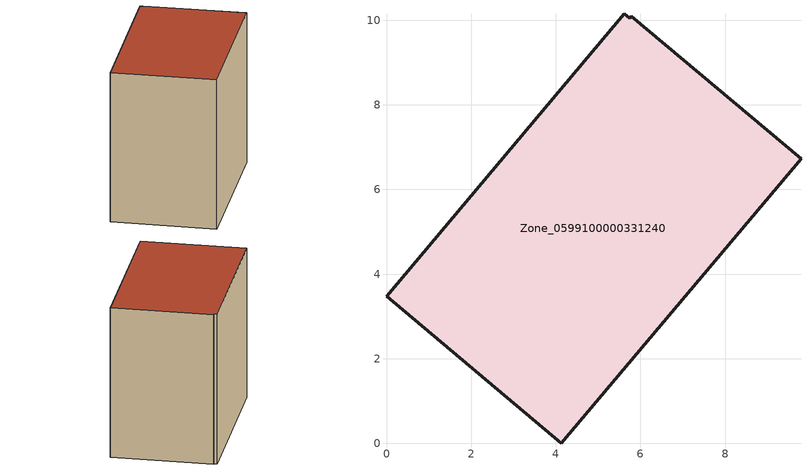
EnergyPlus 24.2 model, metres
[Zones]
Zone_0599100000331240
 floor ground (C_G): 4.13,0 0,3.48 5.62,10.16 5.74,10.05 5.79,10.1 9.79,6.72 z0.07
 wall outside (C_F): 4.13,0 9.79,6.72 5.79,10.1 5.74,10.05 5.62,10.16 0,3.48 4.13,0 z0.07:8.17
 roof outside (C_R): 0,3.48 4.13,0 9.79,6.72 5.79,10.1 5.74,10.05 5.62,10.16 z8.17
[BUILDING]
Pand.0599100000331240: North Axis=0; Terrain=City; Loads Convergence Tolerance Value=0.04; Temperature Convergence Tolerance Value=0.4; Solar Distribution=FullExterior; Maximum Number of Warmup Days=25; Minimum Number of Warmup Days=1
[Site:Location]
Rotterdam.The.Hague.AP_ZH_NLD Design_Conditions: Latitude=51.96; Longitude=4.45; Time Zone=1; Elevation=-4.5
[SITE:GROUNDTEMPERATURE:BUILDINGSURFACE]
18, 18, 18, 18, 18, 18, 18, 18, 18, 18, 18, 18
[MATERIAL] Thermal Absorptance=0.9; Solar Absorptance=0.7; Visible Absorptance=0.7
Name | Roughness | Thickness | Conductivity | Density | Specific Heat
G.TI.1975-1991 | MediumSmooth | 0.15 | 0.288461 | 540 | 1210
F.TI.1975-1991 | Rough | 0.3 | 0.230769 | 1920 | 840
R.TI.1975-1991 | MediumRough | 0.2 | 0.153846 | 1500 | 1000
[CONSTRUCTION]
C_G: G.TI.1975-1991
C_F: F.TI.1975-1991
C_R: R.TI.1975-1991
[ZONE]
Zone_0599100000331240: Type=1; Multiplier=1; Ceiling Height=Autocalculate; Volume=Autocalculate; Floor Area=autocalculate; Part of Total Floor Area=Yes
[ZONEINFILTRATION:DESIGNFLOWRATE]
Infil_Zone_0599100000331240: Zone or ZoneList or Space or SpaceList=Zone_0599100000331240; Schedule=AlwaysOn; Design Flow Rate Calculation Method=Flow/Area; Flow Rate per Floor Area=0.003; Constant Term Coefficient=1; Temperature Term Coefficient=0; Velocity Term Coefficient=0; Velocity Squared Term Coefficient=0
[HVACTEMPLATE:ZONE:IDEALLOADSAIRSYSTEM]
Zone_0599100000331240: Maximum Heating Supply Air Temperature=50; Minimum Cooling Supply Air Temperature=13; Maximum Heating Supply Air Humidity Ratio=0.0156; Minimum Cooling Supply Air Humidity Ratio=0.0077; Heating Limit=NoLimit; Cooling Limit=NoLimit; Dehumidification Control Type=ConstantSensibleHeatRatio; Cooling Sensible Heat Ratio=0.7; Dehumidification Setpoint=60; Humidification Control Type=None; Humidification Setpoint=30; Outdoor Air Method=None; Outdoor Air Flow Rate per Person=0.00944; Outdoor Air Flow Rate per Zone Floor Area=0; Outdoor Air Flow Rate per Zone=0; Demand Controlled Ventilation Type=None; Outdoor Air Economizer Type=NoEconomizer; Heat Recovery Type=None; Sensible Heat Recovery Effectiveness=0.7; Latent Heat Recovery Effectiveness=0.65
[ZONECONTROL:THERMOSTAT]
ThermostatControl_Zone_0599100000331240: Zone or ZoneList=Zone_0599100000331240; Control Type Schedule=DualSetpointControlType; Control 1=Thermostat_Zone_0599100000331240; Temperature Difference Between Cutout And Setpoint=0
[THERMOSTATSETPOINT:DUALSETPOINT]
Thermostat_Zone_0599100000331240: Heating Setpoint Temperature Schedule=HeatingSetpoint_Zone_0599100000331240; Cooling Setpoint Temperature Schedule=CoolingSetpoint_Zone_0599100000331240
[SCHEDULE:COMPACT]
HeatingSetpoint_Zone_0599100000331240: Through: 12/31, For: AllDays, Until: 24:00, 21
CoolingSetpoint_Zone_0599100000331240: Through: 12/31, For: AllDays, Until: 24:00, 24
DualSetpointControlType: Through: 12/31, For: AllDays, Until: 24:00, 4
AlwaysOn: Through: 12/31, For: AllDays, Until: 24:00, 1
